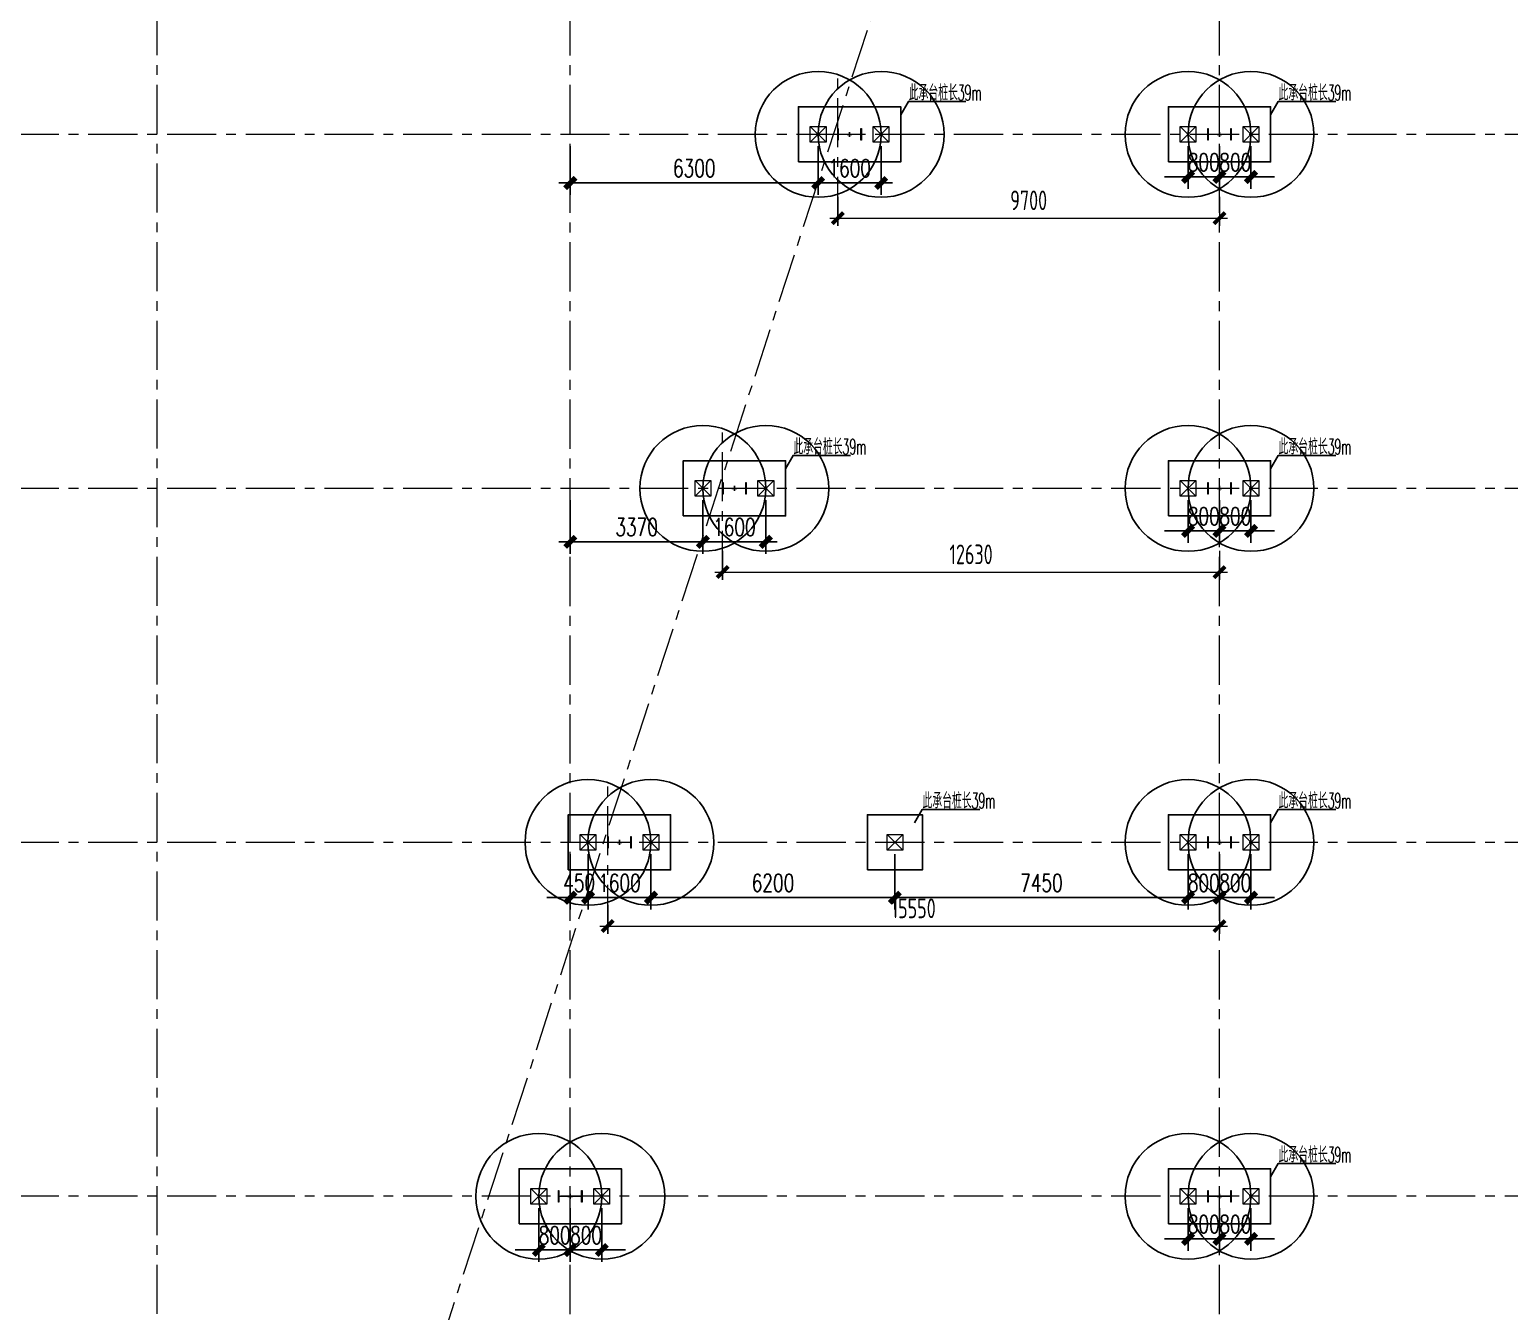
# Model space of a CAD drawing. Extents: x -1201378 to 2367219, y -619313 to 244905.
# Drawn here: x -812101 to -774490, y 179726 to 212315 of the extents above; entities that cross this region are included whole.
import ezdxf
from ezdxf.enums import TextEntityAlignment as Align

# ---------------------------------------------------------------- set-up
doc = ezdxf.new("R2010")
doc.units = 0
doc.header["$LTSCALE"] = 1000
doc.linetypes.add('CENTER', pattern=[2, 1.25, -0.25, 0.25, -0.25])
doc.layers.get('0').update_dxf_attribs({"linetype": 'CONTINUOUS'})
doc.layers.get('Defpoints').update_dxf_attribs({"linetype": 'CONTINUOUS'})
for name, color, linetype, lineweight in [('S-axis', 111, 'CONTINUOUS', 0), ('S-col', 2, 'CONTINUOUS', 0), ('S-dote', 5, 'CENTER', 0), ('S-zhuang', 1, 'CONTINUOUS', 0)]:
    doc.layers.add(name, color=color, linetype=linetype, lineweight=lineweight)
for name, color, linetype in [('S-BG', 131, 'CONTINUOUS'), ('S-DIMZ', 115, 'CONTINUOUS'), ('S-DOTE1', 140, 'CENTER'), ('S-HATCH1-W', 252, 'CONTINUOUS')]:
    doc.layers.add(name, color=color, linetype=linetype)
doc.styles.add('SS1', font='tj-romans1.shx', dxfattribs={"width": 0.7, "bigfont": 'tj-hztxt1.shx'})
doc.styles.add('TSSD_Dimension', font='tssdeng.shx', dxfattribs={"width": 0.7, "bigfont": 'hztxt.shx'})
doc.dimstyles.new('S-150-ARCHI', dxfattribs={"dimscale": 150, "dimtxt": 3, "dimasz": 2, "dimexe": 2, "dimexo": 2, "dimgap": 1, "dimtad": 1, "dimdec": 0, "dimzin": 0, "dimdsep": 46, "dimtxsty": 'SS1', "dimblk1": 'TT', "dimblk2": 'TT', "dimsah": 1, "dimcen": 1, "dimclrd": 256, "dimclre": 256, "dimclrt": 256, "dimadec": 0, "dimazin": 0, "dimtfac": 1, "dimtdec": 0, "dimtix": 1, "dimtmove": 2, "dimatfit": 0, "dimldrblk": 'TT', "dimfxl": 2, "dimtolj": 1, "dimtzin": 0, "dimarcsym": 0})
doc.dimstyles.new('TSSD_200_200', dxfattribs={"dimtxt": 500, "dimasz": 200, "dimexe": 200, "dimexo": 500, "dimgap": 200, "dimtad": 1, "dimdec": 0, "dimzin": 0, "dimdsep": 46, "dimtxsty": 'TSSD_Dimension', "dimblk": 'ARCHTICK', "dimcen": 0, "dimdle": 200, "dimclrt": 7, "dimadec": 0, "dimazin": 0, "dimtfac": 1, "dimtdec": 0, "dimtix": 1, "dimtmove": 2, "dimatfit": 3, "dimfxl": 1, "dimtolj": 1, "dimtzin": 0, "dimarcsym": 0})

# ---------------------------------------------------------------- blocks, each defined once
blk = doc.blocks.new('_FZH')
at = {"layer": 'S-col'}
blk.add_lwpolyline([(-0.375, -0.188), (-0.375, 0.187), (-0.36, 0.187), (-0.36, 0.005), (0.36, 0.005), (0.36, 0.187), (0.375, 0.187), (0.375, -0.188), (0.36, -0.188), (0.36, -0.005), (-0.36, -0.005), (-0.36, -0.188)], close=True, dxfattribs=at)
blk = doc.blocks.new('w4234324')
at = {"layer": 'S-col', "xscale": 800.0000000000005, "yscale": 800.0000000000005, "zscale": 800.0000000000005}
for p in [(-236354, 813820), (-226954, 813820), (-239284, 804820), (-226954, 804820), (-242204, 795820), (-226954, 795820), (-243454, 786820), (-226954, 786820)]:
    blk.add_blockref('_FZH', p, dxfattribs=at)
blk = doc.blocks.new('S-ZHUANG-400')
at = {"layer": 'S-zhuang'}
for p, q in [((200, -200), (-200, 200)), ((-200, -200), (200, 200))]:
    blk.add_line(p, q, dxfattribs=at)
blk.add_lwpolyline([(-200, 200), (200, 200), (200, -200), (-200, -200)], close=True, dxfattribs=at)
blk = doc.blocks.new('CT2')
at = {"layer": 'Defpoints'}
for centre in [(-193625, -186366), (-193625, -187966)]:
    blk.add_circle(centre, 1600, dxfattribs=at)
at = {"layer": 'S-DOTE1', "ltscale": 0.25}
for p, q in [((-193565, -187166), (-193685, -187166)), ((-193625, -187226), (-193625, -187106))]:
    blk.add_line(p, q, dxfattribs=at)
at = {"layer": 'S-HATCH1-W'}
blk.add_lwpolyline([(-194325, -185866), (-192925, -185866), (-192925, -188466), (-194325, -188466)], close=True, dxfattribs=at)
at = {"layer": 'S-zhuang'}
for p in [(-193625, -186366), (-193625, -187966)]:
    blk.add_blockref('S-ZHUANG-400', p, dxfattribs=at)
blk = doc.blocks.new('TT')
blk.add_line((-0.97, 0), (0.97, 0))
at = {"const_width": 0.45}
blk.add_lwpolyline([(-0.44, -0.44), (0.44, 0.44)], dxfattribs=at)
blk = doc.blocks.new('*D1023')
at = {"layer": 'Defpoints', "color": 0, "transparency": 16777216}
for p in [(-782658, 182652), (-781859, 182652), (-781859, 181569)]:
    blk.add_point(p, dxfattribs=at)
at = {"layer": 'S-DIMZ', "lineweight": -2, "transparency": 16777216}
for p, q in [((-782658, 182352), (-782658, 181269)), ((-781859, 182352), (-781859, 181269)), ((-782958, 181569), (-783258, 181569)), ((-782658, 181569), (-781859, 181569)), ((-781559, 181569), (-781259, 181569))]:
    blk.add_line(p, q, dxfattribs=at)
at = {"layer": 'S-DIMZ', "lineweight": -2, "transparency": 16777216, "xscale": 300, "yscale": 300, "zscale": 300}
blk.add_blockref('TT', (-782658, 181569), dxfattribs=at)
at = {"layer": 'S-DIMZ', "lineweight": -2, "transparency": 16777216, "xscale": 300, "yscale": 300, "zscale": 300, "rotation": 180}
blk.add_blockref('TT', (-781859, 181569), dxfattribs=at)
at = {"layer": 'S-DIMZ', "transparency": 16777216, "insert": (-782258, 181944), "char_height": 450, "attachment_point": 5, "style": 'SS1'}
blk.add_mtext('\\A1;800', dxfattribs=at)
blk = doc.blocks.new('*D1024')
at = {"layer": 'Defpoints', "color": 0, "transparency": 16777216}
for p in [(-781859, 182652), (-781058, 182652), (-781058, 181569)]:
    blk.add_point(p, dxfattribs=at)
at = {"layer": 'S-DIMZ', "lineweight": -2, "transparency": 16777216}
for p, q in [((-781859, 182352), (-781859, 181269)), ((-781058, 182352), (-781058, 181269)), ((-782159, 181569), (-782459, 181569)), ((-781859, 181569), (-781058, 181569)), ((-780758, 181569), (-780458, 181569))]:
    blk.add_line(p, q, dxfattribs=at)
at = {"layer": 'S-DIMZ', "lineweight": -2, "transparency": 16777216, "xscale": 300, "yscale": 300, "zscale": 300}
blk.add_blockref('TT', (-781859, 181569), dxfattribs=at)
at = {"layer": 'S-DIMZ', "lineweight": -2, "transparency": 16777216, "xscale": 300, "yscale": 300, "zscale": 300, "rotation": 180}
blk.add_blockref('TT', (-781058, 181569), dxfattribs=at)
at = {"layer": 'S-DIMZ', "transparency": 16777216, "insert": (-781458, 181944), "char_height": 450, "attachment_point": 5, "style": 'SS1'}
blk.add_mtext('\\A1;800', dxfattribs=at)
blk = doc.blocks.new('*D1033')
at = {"layer": 'Defpoints', "color": 0, "transparency": 16777216}
for p in [(-782658, 191652), (-781859, 191652), (-781859, 190246)]:
    blk.add_point(p, dxfattribs=at)
at = {"layer": 'S-DIMZ', "lineweight": -2, "transparency": 16777216}
for p, q in [((-782658, 191352), (-782658, 189946)), ((-781859, 191352), (-781859, 189946)), ((-782958, 190246), (-783258, 190246)), ((-782658, 190246), (-781859, 190246)), ((-781559, 190246), (-781259, 190246))]:
    blk.add_line(p, q, dxfattribs=at)
at = {"layer": 'S-DIMZ', "lineweight": -2, "transparency": 16777216, "xscale": 300, "yscale": 300, "zscale": 300}
blk.add_blockref('TT', (-782658, 190246), dxfattribs=at)
at = {"layer": 'S-DIMZ', "lineweight": -2, "transparency": 16777216, "xscale": 300, "yscale": 300, "zscale": 300, "rotation": 180}
blk.add_blockref('TT', (-781859, 190246), dxfattribs=at)
at = {"layer": 'S-DIMZ', "transparency": 16777216, "insert": (-782258, 190621), "char_height": 450, "attachment_point": 5, "style": 'SS1'}
blk.add_mtext('\\A1;800', dxfattribs=at)
blk = doc.blocks.new('*D1034')
at = {"layer": 'Defpoints', "color": 0, "transparency": 16777216}
for p in [(-781859, 191652), (-781058, 191652), (-781058, 190246)]:
    blk.add_point(p, dxfattribs=at)
at = {"layer": 'S-DIMZ', "lineweight": -2, "transparency": 16777216}
for p, q in [((-781859, 191352), (-781859, 189946)), ((-781058, 191352), (-781058, 189946)), ((-782159, 190246), (-782459, 190246)), ((-781859, 190246), (-781058, 190246)), ((-780758, 190246), (-780458, 190246))]:
    blk.add_line(p, q, dxfattribs=at)
at = {"layer": 'S-DIMZ', "lineweight": -2, "transparency": 16777216, "xscale": 300, "yscale": 300, "zscale": 300}
blk.add_blockref('TT', (-781859, 190246), dxfattribs=at)
at = {"layer": 'S-DIMZ', "lineweight": -2, "transparency": 16777216, "xscale": 300, "yscale": 300, "zscale": 300, "rotation": 180}
blk.add_blockref('TT', (-781058, 190246), dxfattribs=at)
at = {"layer": 'S-DIMZ', "transparency": 16777216, "insert": (-781458, 190621), "char_height": 450, "attachment_point": 5, "style": 'SS1'}
blk.add_mtext('\\A1;800', dxfattribs=at)
blk = doc.blocks.new('*D1043')
at = {"layer": 'Defpoints', "color": 0, "transparency": 16777216}
for p in [(-782658, 200652), (-781859, 200652), (-781859, 199569)]:
    blk.add_point(p, dxfattribs=at)
at = {"layer": 'S-DIMZ', "lineweight": -2, "transparency": 16777216}
for p, q in [((-782658, 200352), (-782658, 199269)), ((-781859, 200352), (-781859, 199269)), ((-782958, 199569), (-783258, 199569)), ((-782658, 199569), (-781859, 199569)), ((-781559, 199569), (-781259, 199569))]:
    blk.add_line(p, q, dxfattribs=at)
at = {"layer": 'S-DIMZ', "lineweight": -2, "transparency": 16777216, "xscale": 300, "yscale": 300, "zscale": 300}
blk.add_blockref('TT', (-782658, 199569), dxfattribs=at)
at = {"layer": 'S-DIMZ', "lineweight": -2, "transparency": 16777216, "xscale": 300, "yscale": 300, "zscale": 300, "rotation": 180}
blk.add_blockref('TT', (-781859, 199569), dxfattribs=at)
at = {"layer": 'S-DIMZ', "transparency": 16777216, "insert": (-782258, 199944), "char_height": 450, "attachment_point": 5, "style": 'SS1'}
blk.add_mtext('\\A1;800', dxfattribs=at)
blk = doc.blocks.new('*D1044')
at = {"layer": 'Defpoints', "color": 0, "transparency": 16777216}
for p in [(-781859, 200652), (-781058, 200652), (-781058, 199569)]:
    blk.add_point(p, dxfattribs=at)
at = {"layer": 'S-DIMZ', "lineweight": -2, "transparency": 16777216}
for p, q in [((-781859, 200352), (-781859, 199269)), ((-781058, 200352), (-781058, 199269)), ((-782159, 199569), (-782459, 199569)), ((-781859, 199569), (-781058, 199569)), ((-780758, 199569), (-780458, 199569))]:
    blk.add_line(p, q, dxfattribs=at)
at = {"layer": 'S-DIMZ', "lineweight": -2, "transparency": 16777216, "xscale": 300, "yscale": 300, "zscale": 300}
blk.add_blockref('TT', (-781859, 199569), dxfattribs=at)
at = {"layer": 'S-DIMZ', "lineweight": -2, "transparency": 16777216, "xscale": 300, "yscale": 300, "zscale": 300, "rotation": 180}
blk.add_blockref('TT', (-781058, 199569), dxfattribs=at)
at = {"layer": 'S-DIMZ', "transparency": 16777216, "insert": (-781458, 199944), "char_height": 450, "attachment_point": 5, "style": 'SS1'}
blk.add_mtext('\\A1;800', dxfattribs=at)
blk = doc.blocks.new('*D1053')
at = {"layer": 'Defpoints', "color": 0, "transparency": 16777216}
for p in [(-782658, 209652), (-781859, 209652), (-781859, 208569)]:
    blk.add_point(p, dxfattribs=at)
at = {"layer": 'S-DIMZ', "lineweight": -2, "transparency": 16777216}
for p, q in [((-782658, 209352), (-782658, 208269)), ((-781859, 209352), (-781859, 208269)), ((-782958, 208569), (-783258, 208569)), ((-782658, 208569), (-781859, 208569)), ((-781559, 208569), (-781259, 208569))]:
    blk.add_line(p, q, dxfattribs=at)
at = {"layer": 'S-DIMZ', "lineweight": -2, "transparency": 16777216, "xscale": 300, "yscale": 300, "zscale": 300}
blk.add_blockref('TT', (-782658, 208569), dxfattribs=at)
at = {"layer": 'S-DIMZ', "lineweight": -2, "transparency": 16777216, "xscale": 300, "yscale": 300, "zscale": 300, "rotation": 180}
blk.add_blockref('TT', (-781859, 208569), dxfattribs=at)
at = {"layer": 'S-DIMZ', "transparency": 16777216, "insert": (-782258, 208944), "char_height": 450, "attachment_point": 5, "style": 'SS1'}
blk.add_mtext('\\A1;800', dxfattribs=at)
blk = doc.blocks.new('*D1054')
at = {"layer": 'Defpoints', "color": 0, "transparency": 16777216}
for p in [(-781859, 209652), (-781058, 209652), (-781058, 208569)]:
    blk.add_point(p, dxfattribs=at)
at = {"layer": 'S-DIMZ', "lineweight": -2, "transparency": 16777216}
for p, q in [((-781859, 209352), (-781859, 208269)), ((-781058, 209352), (-781058, 208269)), ((-782159, 208569), (-782459, 208569)), ((-781859, 208569), (-781058, 208569)), ((-780758, 208569), (-780458, 208569))]:
    blk.add_line(p, q, dxfattribs=at)
at = {"layer": 'S-DIMZ', "lineweight": -2, "transparency": 16777216, "xscale": 300, "yscale": 300, "zscale": 300}
blk.add_blockref('TT', (-781859, 208569), dxfattribs=at)
at = {"layer": 'S-DIMZ', "lineweight": -2, "transparency": 16777216, "xscale": 300, "yscale": 300, "zscale": 300, "rotation": 180}
blk.add_blockref('TT', (-781058, 208569), dxfattribs=at)
at = {"layer": 'S-DIMZ', "transparency": 16777216, "insert": (-781458, 208944), "char_height": 450, "attachment_point": 5, "style": 'SS1'}
blk.add_mtext('\\A1;800', dxfattribs=at)
blk = doc.blocks.new('*D1069')
at = {"layer": 'Defpoints', "color": 0, "transparency": 16777216}
for p in [(-799158, 182652), (-798359, 182652), (-798359, 181288)]:
    blk.add_point(p, dxfattribs=at)
at = {"layer": 'S-DIMZ', "lineweight": -2, "transparency": 16777216}
for p, q in [((-799158, 182352), (-799158, 180988)), ((-798359, 182352), (-798359, 180988)), ((-799458, 181288), (-799758, 181288)), ((-799158, 181288), (-798359, 181288)), ((-798059, 181288), (-797759, 181288))]:
    blk.add_line(p, q, dxfattribs=at)
at = {"layer": 'S-DIMZ', "lineweight": -2, "transparency": 16777216, "xscale": 300, "yscale": 300, "zscale": 300}
blk.add_blockref('TT', (-799158, 181288), dxfattribs=at)
at = {"layer": 'S-DIMZ', "lineweight": -2, "transparency": 16777216, "xscale": 300, "yscale": 300, "zscale": 300, "rotation": 180}
blk.add_blockref('TT', (-798359, 181288), dxfattribs=at)
at = {"layer": 'S-DIMZ', "transparency": 16777216, "insert": (-798758, 181663), "char_height": 450, "attachment_point": 5, "style": 'SS1'}
blk.add_mtext('\\A1;800', dxfattribs=at)
blk = doc.blocks.new('*D1070')
at = {"layer": 'Defpoints', "color": 0, "transparency": 16777216}
for p in [(-798359, 182652), (-797558, 182652), (-797558, 181288)]:
    blk.add_point(p, dxfattribs=at)
at = {"layer": 'S-DIMZ', "lineweight": -2, "transparency": 16777216}
for p, q in [((-798359, 182352), (-798359, 180988)), ((-797558, 182352), (-797558, 180988)), ((-798659, 181288), (-798959, 181288)), ((-798359, 181288), (-797558, 181288)), ((-797258, 181288), (-796958, 181288))]:
    blk.add_line(p, q, dxfattribs=at)
at = {"layer": 'S-DIMZ', "lineweight": -2, "transparency": 16777216, "xscale": 300, "yscale": 300, "zscale": 300}
blk.add_blockref('TT', (-798359, 181288), dxfattribs=at)
at = {"layer": 'S-DIMZ', "lineweight": -2, "transparency": 16777216, "xscale": 300, "yscale": 300, "zscale": 300, "rotation": 180}
blk.add_blockref('TT', (-797558, 181288), dxfattribs=at)
at = {"layer": 'S-DIMZ', "transparency": 16777216, "insert": (-797958, 181663), "char_height": 450, "attachment_point": 5, "style": 'SS1'}
blk.add_mtext('\\A1;800', dxfattribs=at)
blk = doc.blocks.new('*D1071')
at = {"layer": 'Defpoints', "color": 0, "transparency": 16777216}
for p in [(-798358, 191652), (-797908, 191652), (-797908, 190246)]:
    blk.add_point(p, dxfattribs=at)
at = {"layer": 'S-DIMZ', "lineweight": -2, "transparency": 16777216}
for p, q in [((-798358, 191352), (-798358, 189946)), ((-797908, 191352), (-797908, 189946)), ((-798658, 190246), (-798958, 190246)), ((-798358, 190246), (-797908, 190246)), ((-797608, 190246), (-797308, 190246))]:
    blk.add_line(p, q, dxfattribs=at)
at = {"layer": 'S-DIMZ', "lineweight": -2, "transparency": 16777216, "xscale": 300, "yscale": 300, "zscale": 300}
blk.add_blockref('TT', (-798358, 190246), dxfattribs=at)
at = {"layer": 'S-DIMZ', "lineweight": -2, "transparency": 16777216, "xscale": 300, "yscale": 300, "zscale": 300, "rotation": 180}
blk.add_blockref('TT', (-797908, 190246), dxfattribs=at)
at = {"layer": 'S-DIMZ', "transparency": 16777216, "insert": (-798133, 190621), "char_height": 450, "attachment_point": 5, "style": 'SS1'}
blk.add_mtext('\\A1;450', dxfattribs=at)
blk = doc.blocks.new('*D1072')
at = {"layer": 'Defpoints', "color": 0, "transparency": 16777216}
for p in [(-797908, 191652), (-796308, 191652), (-796308, 190246)]:
    blk.add_point(p, dxfattribs=at)
at = {"layer": 'S-DIMZ', "lineweight": -2, "transparency": 16777216}
for p, q in [((-797908, 191352), (-797908, 189946)), ((-796308, 191352), (-796308, 189946)), ((-797608, 190246), (-796608, 190246))]:
    blk.add_line(p, q, dxfattribs=at)
at = {"layer": 'S-DIMZ', "lineweight": -2, "transparency": 16777216, "xscale": 300, "yscale": 300, "zscale": 300, "rotation": 180}
blk.add_blockref('TT', (-797908, 190246), dxfattribs=at)
at = {"layer": 'S-DIMZ', "lineweight": -2, "transparency": 16777216, "xscale": 300, "yscale": 300, "zscale": 300}
blk.add_blockref('TT', (-796308, 190246), dxfattribs=at)
at = {"layer": 'S-DIMZ', "transparency": 16777216, "insert": (-797108, 190621), "char_height": 450, "attachment_point": 5, "style": 'SS1'}
blk.add_mtext('\\A1;1600', dxfattribs=at)
blk = doc.blocks.new('*D1073')
at = {"layer": 'Defpoints', "color": 0, "transparency": 16777216}
for p in [(-798358, 200652), (-794988, 200652), (-794988, 199291)]:
    blk.add_point(p, dxfattribs=at)
at = {"layer": 'S-DIMZ', "lineweight": -2, "transparency": 16777216}
for p, q in [((-798358, 200352), (-798358, 198991)), ((-794988, 200352), (-794988, 198991)), ((-798058, 199291), (-795288, 199291))]:
    blk.add_line(p, q, dxfattribs=at)
at = {"layer": 'S-DIMZ', "lineweight": -2, "transparency": 16777216, "xscale": 300, "yscale": 300, "zscale": 300, "rotation": 180}
blk.add_blockref('TT', (-798358, 199291), dxfattribs=at)
at = {"layer": 'S-DIMZ', "lineweight": -2, "transparency": 16777216, "xscale": 300, "yscale": 300, "zscale": 300}
blk.add_blockref('TT', (-794988, 199291), dxfattribs=at)
at = {"layer": 'S-DIMZ', "transparency": 16777216, "insert": (-796673, 199666), "char_height": 450, "attachment_point": 5, "style": 'SS1'}
blk.add_mtext('\\A1;3370', dxfattribs=at)
blk = doc.blocks.new('*D1074')
at = {"layer": 'Defpoints', "color": 0, "transparency": 16777216}
for p in [(-794988, 200652), (-793388, 200652), (-793388, 199291)]:
    blk.add_point(p, dxfattribs=at)
at = {"layer": 'S-DIMZ', "lineweight": -2, "transparency": 16777216}
for p, q in [((-794988, 200352), (-794988, 198991)), ((-793388, 200352), (-793388, 198991)), ((-794688, 199291), (-793688, 199291))]:
    blk.add_line(p, q, dxfattribs=at)
at = {"layer": 'S-DIMZ', "lineweight": -2, "transparency": 16777216, "xscale": 300, "yscale": 300, "zscale": 300, "rotation": 180}
blk.add_blockref('TT', (-794988, 199291), dxfattribs=at)
at = {"layer": 'S-DIMZ', "lineweight": -2, "transparency": 16777216, "xscale": 300, "yscale": 300, "zscale": 300}
blk.add_blockref('TT', (-793388, 199291), dxfattribs=at)
at = {"layer": 'S-DIMZ', "transparency": 16777216, "insert": (-794188, 199666), "char_height": 450, "attachment_point": 5, "style": 'SS1'}
blk.add_mtext('\\A1;1600', dxfattribs=at)
blk = doc.blocks.new('*D1075')
at = {"layer": 'Defpoints', "color": 0, "transparency": 16777216}
for p in [(-798358, 209652), (-792058, 209652), (-792058, 208416)]:
    blk.add_point(p, dxfattribs=at)
at = {"layer": 'S-DIMZ', "lineweight": -2, "transparency": 16777216}
for p, q in [((-798358, 209352), (-798358, 208116)), ((-792058, 209352), (-792058, 208116)), ((-798058, 208416), (-792358, 208416))]:
    blk.add_line(p, q, dxfattribs=at)
at = {"layer": 'S-DIMZ', "lineweight": -2, "transparency": 16777216, "xscale": 300, "yscale": 300, "zscale": 300, "rotation": 180}
blk.add_blockref('TT', (-798358, 208416), dxfattribs=at)
at = {"layer": 'S-DIMZ', "lineweight": -2, "transparency": 16777216, "xscale": 300, "yscale": 300, "zscale": 300}
blk.add_blockref('TT', (-792058, 208416), dxfattribs=at)
at = {"layer": 'S-DIMZ', "transparency": 16777216, "insert": (-795208, 208791), "char_height": 450, "attachment_point": 5, "style": 'SS1'}
blk.add_mtext('\\A1;6300', dxfattribs=at)
blk = doc.blocks.new('*D1076')
at = {"layer": 'Defpoints', "color": 0, "transparency": 16777216}
for p in [(-792058, 209652), (-790458, 209652), (-790458, 208416)]:
    blk.add_point(p, dxfattribs=at)
at = {"layer": 'S-DIMZ', "lineweight": -2, "transparency": 16777216}
for p, q in [((-792058, 209352), (-792058, 208116)), ((-790458, 209352), (-790458, 208116)), ((-791758, 208416), (-790758, 208416))]:
    blk.add_line(p, q, dxfattribs=at)
at = {"layer": 'S-DIMZ', "lineweight": -2, "transparency": 16777216, "xscale": 300, "yscale": 300, "zscale": 300, "rotation": 180}
blk.add_blockref('TT', (-792058, 208416), dxfattribs=at)
at = {"layer": 'S-DIMZ', "lineweight": -2, "transparency": 16777216, "xscale": 300, "yscale": 300, "zscale": 300}
blk.add_blockref('TT', (-790458, 208416), dxfattribs=at)
at = {"layer": 'S-DIMZ', "transparency": 16777216, "insert": (-791258, 208791), "char_height": 450, "attachment_point": 5, "style": 'SS1'}
blk.add_mtext('\\A1;1600', dxfattribs=at)
blk = doc.blocks.new('_ArchTick')
at = {"color": 0, "linetype": 'ByBlock', "const_width": 0.5}
blk.add_lwpolyline([(-0.71, -0.71), (0.71, 0.71)], dxfattribs=at)
blk = doc.blocks.new('*D3036')
at = {"layer": 'Defpoints', "color": 0, "transparency": 16777216}
for p in [(-191558, 95937), (-181858, 95937), (-181858, 94899)]:
    blk.add_point(p, dxfattribs=at)
at = {"layer": 'S-axis', "color": 0, "lineweight": -2, "transparency": 16777216}
for p, q in [((-191558, 95437), (-191558, 94699)), ((-181858, 95437), (-181858, 94699)), ((-191758, 94899), (-181658, 94899))]:
    blk.add_line(p, q, dxfattribs=at)
at = {"layer": 'S-axis', "color": 0, "lineweight": -2, "transparency": 16777216, "xscale": 200, "yscale": 200, "zscale": 200, "rotation": 180}
blk.add_blockref('_ArchTick', (-191558, 94899), dxfattribs=at)
at = {"layer": 'S-axis', "color": 0, "lineweight": -2, "transparency": 16777216, "xscale": 200, "yscale": 200, "zscale": 200}
blk.add_blockref('_ArchTick', (-181858, 94899), dxfattribs=at)
at = {"layer": 'S-axis', "color": 7, "transparency": 16777216, "insert": (-186708, 95349), "char_height": 500, "attachment_point": 5, "style": 'TSSD_Dimension'}
blk.add_mtext('\\A1;9700', dxfattribs=at)
blk = doc.blocks.new('*D3037')
at = {"layer": 'Defpoints', "color": 0, "transparency": 16777216}
for p in [(-194488, 86937), (-181858, 86937), (-181858, 85899)]:
    blk.add_point(p, dxfattribs=at)
at = {"layer": 'S-axis', "color": 0, "lineweight": -2, "transparency": 16777216}
for p, q in [((-194488, 86437), (-194488, 85699)), ((-181858, 86437), (-181858, 85699)), ((-194688, 85899), (-181658, 85899))]:
    blk.add_line(p, q, dxfattribs=at)
at = {"layer": 'S-axis', "color": 0, "lineweight": -2, "transparency": 16777216, "xscale": 200, "yscale": 200, "zscale": 200, "rotation": 180}
blk.add_blockref('_ArchTick', (-194488, 85899), dxfattribs=at)
at = {"layer": 'S-axis', "color": 0, "lineweight": -2, "transparency": 16777216, "xscale": 200, "yscale": 200, "zscale": 200}
blk.add_blockref('_ArchTick', (-181858, 85899), dxfattribs=at)
at = {"layer": 'S-axis', "color": 7, "transparency": 16777216, "insert": (-188173, 86349), "char_height": 500, "attachment_point": 5, "style": 'TSSD_Dimension'}
blk.add_mtext('\\A1;12630', dxfattribs=at)
blk = doc.blocks.new('*D3038')
at = {"layer": 'Defpoints', "color": 0, "transparency": 16777216}
for p in [(-197408, 77937), (-181858, 77937), (-181858, 76899)]:
    blk.add_point(p, dxfattribs=at)
at = {"layer": 'S-axis', "color": 0, "lineweight": -2, "transparency": 16777216}
for p, q in [((-197408, 77437), (-197408, 76699)), ((-181858, 77437), (-181858, 76699)), ((-197608, 76899), (-181658, 76899))]:
    blk.add_line(p, q, dxfattribs=at)
at = {"layer": 'S-axis', "color": 0, "lineweight": -2, "transparency": 16777216, "xscale": 200, "yscale": 200, "zscale": 200, "rotation": 180}
blk.add_blockref('_ArchTick', (-197408, 76899), dxfattribs=at)
at = {"layer": 'S-axis', "color": 0, "lineweight": -2, "transparency": 16777216, "xscale": 200, "yscale": 200, "zscale": 200}
blk.add_blockref('_ArchTick', (-181858, 76899), dxfattribs=at)
at = {"layer": 'S-axis', "color": 7, "transparency": 16777216, "insert": (-189633, 77349), "char_height": 500, "attachment_point": 5, "style": 'TSSD_Dimension'}
blk.add_mtext('\\A1;15550', dxfattribs=at)
blk = doc.blocks.new('CT1')
at = {"layer": 'S-HATCH1-W'}
blk.add_lwpolyline([(-91607, -249948), (-91607, -248548), (-90207, -248548), (-90207, -249948)], close=True, dxfattribs=at)
at = {"layer": 'S-zhuang', "rotation": 90.00000000000001}
blk.add_blockref('S-ZHUANG-400', (-90907, -249248), dxfattribs=at)
blk = doc.blocks.new('*D1158')
at = {"layer": 'Defpoints', "color": 0, "transparency": 16777216}
for p in [(-796308, 191652), (-790108, 191652), (-790108, 190246)]:
    blk.add_point(p, dxfattribs=at)
at = {"layer": 'S-DIMZ', "lineweight": -2, "transparency": 16777216}
for p, q in [((-796308, 191352), (-796308, 189946)), ((-790108, 191352), (-790108, 189946)), ((-796008, 190246), (-790408, 190246))]:
    blk.add_line(p, q, dxfattribs=at)
at = {"layer": 'S-DIMZ', "lineweight": -2, "transparency": 16777216, "xscale": 300, "yscale": 300, "zscale": 300, "rotation": 180}
blk.add_blockref('TT', (-796308, 190246), dxfattribs=at)
at = {"layer": 'S-DIMZ', "lineweight": -2, "transparency": 16777216, "xscale": 300, "yscale": 300, "zscale": 300}
blk.add_blockref('TT', (-790108, 190246), dxfattribs=at)
at = {"layer": 'S-DIMZ', "transparency": 16777216, "insert": (-793208, 190621), "char_height": 450, "attachment_point": 5, "style": 'SS1'}
blk.add_mtext('\\A1;6200', dxfattribs=at)
blk = doc.blocks.new('*D1159')
at = {"layer": 'Defpoints', "color": 0, "transparency": 16777216}
for p in [(-790108, 191652), (-782658, 191652), (-782658, 190246)]:
    blk.add_point(p, dxfattribs=at)
at = {"layer": 'S-DIMZ', "lineweight": -2, "transparency": 16777216}
for p, q in [((-790108, 191352), (-790108, 189946)), ((-782658, 191352), (-782658, 189946)), ((-789808, 190246), (-782958, 190246))]:
    blk.add_line(p, q, dxfattribs=at)
at = {"layer": 'S-DIMZ', "lineweight": -2, "transparency": 16777216, "xscale": 300, "yscale": 300, "zscale": 300, "rotation": 180}
blk.add_blockref('TT', (-790108, 190246), dxfattribs=at)
at = {"layer": 'S-DIMZ', "lineweight": -2, "transparency": 16777216, "xscale": 300, "yscale": 300, "zscale": 300}
blk.add_blockref('TT', (-782658, 190246), dxfattribs=at)
at = {"layer": 'S-DIMZ', "transparency": 16777216, "insert": (-786383, 190621), "char_height": 450, "attachment_point": 5, "style": 'SS1'}
blk.add_mtext('\\A1;7450', dxfattribs=at)
blk = doc.blocks.new('1#轴网')
at = {"layer": 'S-dote'}
for p, q in [((-208858.4, 19038.1), (-208858.4, 124694.3)), ((-198358.5, 19033), (-198358.5, 124689.3)), ((-181858.5, 19033.1), (-181858.5, 124689.3)), ((-191558.5, 94697), (-191558.5, 98487)), ((-99358.5, 97027), (-216950.7, 97027)), ((-194488.5, 85697), (-194488.5, 89487)), ((-99358.5, 88027), (-216950.7, 88027)), ((-197408.5, 76697), (-197408.5, 80487)), ((-99358.5, 79027), (-216950.7, 79027)), ((-99358.5, 70027), (-216950.7, 70027))]:
    blk.add_line(p, q, dxfattribs=at)
blk.add_lwpolyline([(-210946, 37609.6), (-184459.5, 119241.7)], dxfattribs=at)
at = {"layer": 'S-axis'}
for p1, p2, picture, middle in [((-191558.5, 95937), (-181858.5, 95937), '*D3036', (-186708.5, 95349.5)), ((-194488.5, 86937), (-181858.5, 86937), '*D3037', (-188173.5, 86349.5)), ((-197408.5, 77937), (-181858.5, 77937), '*D3038', (-189633.5, 77349.5))]:
    dim = blk.add_aligned_dim(p1=p1, p2=p2, distance=-1037.5, dimstyle='TSSD_200_200', dxfattribs=at)
    dim.commit()
    dim.dimension.update_dxf_attribs({"geometry": picture, "text_midpoint": middle})

msp = doc.modelspace()

# ---------------------------------------------------------------- linework, layer by layer
at = {"layer": 'S-BG'}
for points in [[(-788303.9, 210488.7), (-789764.1, 210488.7), (-789958.5, 210151.8)], [(-778903.9, 210488.7), (-780364.1, 210488.7), (-780558.5, 210151.8)], [(-791233.9, 201488.7), (-792694.1, 201488.7), (-792888.5, 201151.8)], [(-778903.9, 201488.7), (-780364.1, 201488.7), (-780558.5, 201151.8)], [(-787953.9, 192488.7), (-789414.1, 192488.7), (-789608.5, 192151.8)], [(-778903.9, 192488.7), (-780364.1, 192488.7), (-780558.5, 192151.8)], [(-778903.9, 183488.7), (-780364.1, 183488.7), (-780558.5, 183151.8)]]:
    msp.add_lwpolyline(points, dxfattribs=at)

# ---------------------------------------------------------------- block references
at = {"layer": 'S-axis'}
msp.add_blockref('1#轴网', (-600000, 112624.8), dxfattribs=at)
at = {"layer": 'S-col'}
msp.add_blockref('w4234324', (-554904.3, -604168.2), dxfattribs=at)
at = {"layer": 'S-zhuang', "rotation": 90}
for p in [(-978424.7, 403276.6), (-969024.7, 403276.6), (-981354.7, 394276.6), (-969024.7, 394276.6), (-984274.7, 385276.6), (-969024.7, 385276.6), (-985524.7, 376276.6), (-969024.7, 376276.6)]:
    msp.add_blockref('CT2', p, dxfattribs=at)
at = {"layer": 'S-zhuang'}
msp.add_blockref('CT1', (-699201, 440900), dxfattribs=at)

# ---------------------------------------------------------------- texts
at = {"layer": 'S-BG', "style": 'SS1', "width": 0.5}
for p in [(-789757.8, 210709.1), (-780357.8, 210709.1), (-792687.8, 201709.1), (-780357.8, 201709.1), (-789407.8, 192709.1), (-780357.8, 192709.1), (-780357.8, 183709.1)]:
    msp.add_text('此承台桩长39m', height=400, dxfattribs=at).set_placement(p, align=Align.MIDDLE_LEFT)

# ---------------------------------------------------------------- dimensions: what is measured, and where the dimension line sits
at = {"layer": 'S-DIMZ'}
for base, p1, p2, picture, middle in [((-792058.5, 208416.2), (-798358.5, 209651.8), (-792058.5, 209651.8), '*D1075', (-795208.5, 208791.2)), ((-790458.5, 208416.2), (-792058.5, 209651.8), (-790458.5, 209651.8), '*D1076', (-791258.5, 208791.2)), ((-794988.5, 199291.2), (-798358.5, 200651.8), (-794988.5, 200651.8), '*D1073', (-796673.5, 199666.2)), ((-793388.5, 199291.2), (-794988.5, 200651.8), (-793388.5, 200651.8), '*D1074', (-794188.5, 199666.2)), ((-790108.5, 190245.5), (-796308.5, 191651.8), (-790108.5, 191651.8), '*D1158', (-793208.5, 190620.5)), ((-782658.5, 190245.5), (-790108.5, 191651.8), (-782658.5, 191651.8), '*D1159', (-786383.5, 190620.5))]:
    dim = msp.add_linear_dim(base=base, p1=p1, p2=p2, dimstyle='S-150-ARCHI', dxfattribs=at)
    dim.commit()
    dim.dimension.update_dxf_attribs({"geometry": picture, "text_midpoint": middle})
for base, p1, p2, picture, middle in [((-781858.5, 208569), (-782658.5, 209651.8), (-781858.5, 209651.8), '*D1053', (-782258.5, 208944)), ((-781058.5, 208569), (-781858.5, 209651.8), (-781058.5, 209651.8), '*D1054', (-781458.5, 208944)), ((-781858.5, 199569), (-782658.5, 200651.8), (-781858.5, 200651.8), '*D1043', (-782258.5, 199944)), ((-781058.5, 199569), (-781858.5, 200651.8), (-781058.5, 200651.8), '*D1044', (-781458.5, 199944)), ((-797908.5, 190245.5), (-798358.5, 191651.8), (-797908.5, 191651.8), '*D1071', (-798133.5, 190620.5)), ((-796308.5, 190245.5), (-797908.5, 191651.8), (-796308.5, 191651.8), '*D1072', (-797108.5, 190620.5)), ((-781858.5, 190245.5), (-782658.5, 191651.8), (-781858.5, 191651.8), '*D1033', (-782258.5, 190620.5)), ((-781058.5, 190245.5), (-781858.5, 191651.8), (-781058.5, 191651.8), '*D1034', (-781458.5, 190620.5)), ((-798358.5, 181288.2), (-799158.5, 182651.8), (-798358.5, 182651.8), '*D1069', (-798758.5, 181663.2)), ((-797558.5, 181288.2), (-798358.5, 182651.8), (-797558.5, 182651.8), '*D1070', (-797958.5, 181663.2)), ((-781858.5, 181569), (-782658.5, 182651.8), (-781858.5, 182651.8), '*D1023', (-782258.5, 181944)), ((-781058.5, 181569), (-781858.5, 182651.8), (-781058.5, 182651.8), '*D1024', (-781458.5, 181944))]:
    dim = msp.add_linear_dim(base=base, p1=p1, p2=p2, dimstyle='S-150-ARCHI', override={"dimexo": 2}, dxfattribs=at)
    dim.commit()
    dim.dimension.update_dxf_attribs({"geometry": picture, "text_midpoint": middle})

doc.saveas('drawing.dxf')
